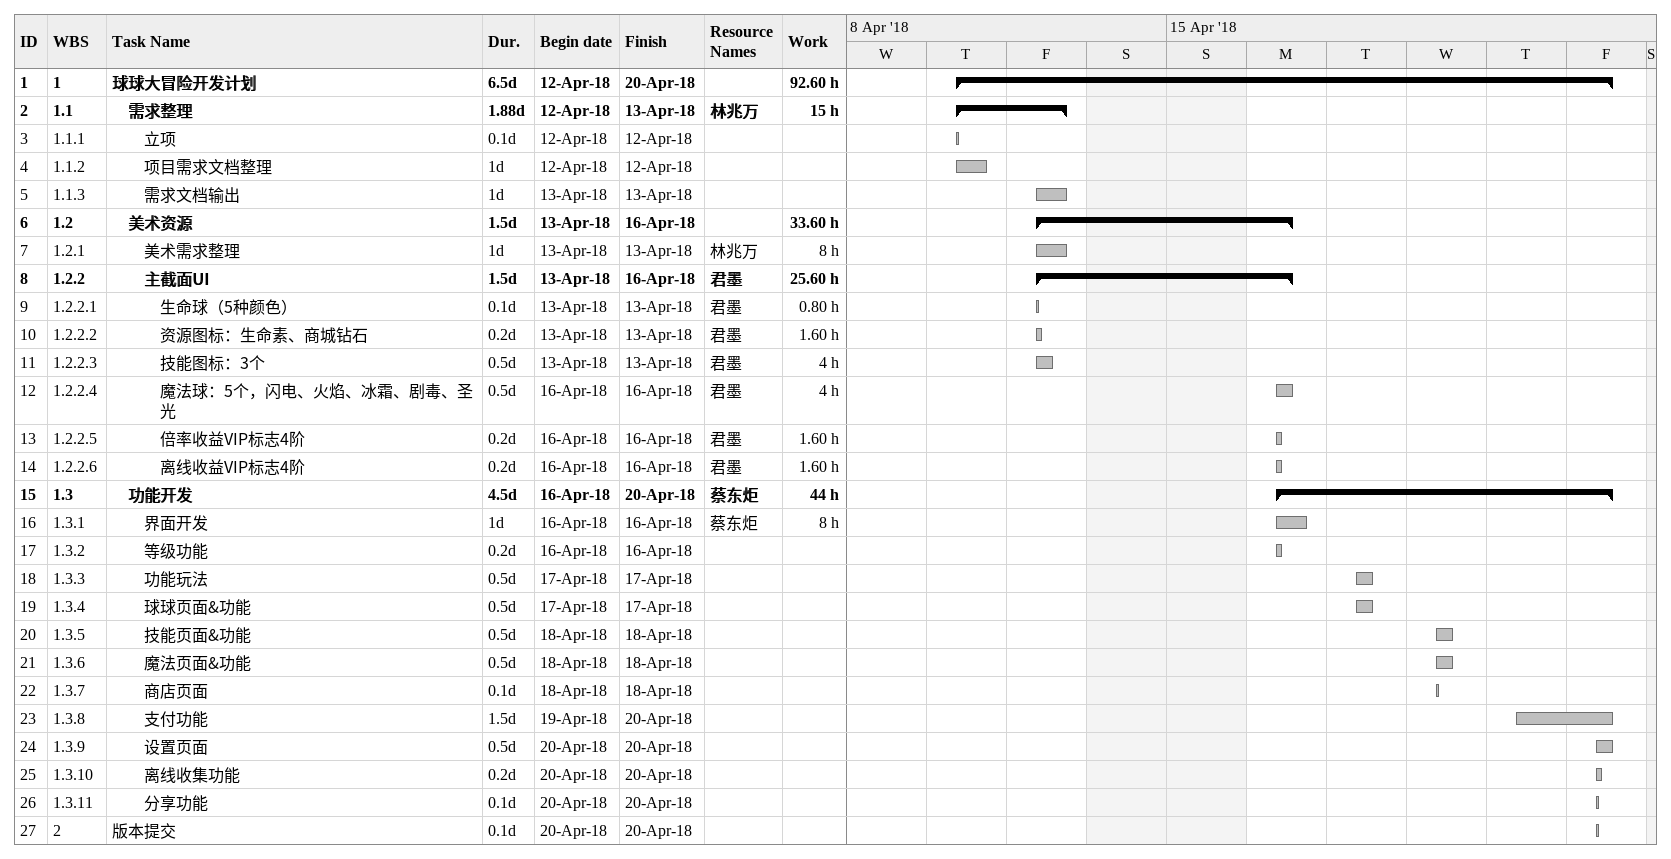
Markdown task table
| ID | WBS | Task | Duration | Start | Finish | Resources | Work (h) |
|---|---|---|---|---|---|---|---|
| 1 | 1 | **球球大冒险开发计划** | 6.5d | 2018-04-12 | 2018-04-20 |  | 92.60 |
| 2 | 1.1 | **需求整理** | 1.88d | 2018-04-12 | 2018-04-13 | 林兆万 | 15 |
| 3 | 1.1.1 | 立项 | 0.1d | 2018-04-12 | 2018-04-12 |  |  |
| 4 | 1.1.2 | 项目需求文档整理 | 1d | 2018-04-12 | 2018-04-12 |  |  |
| 5 | 1.1.3 | 需求文档输出 | 1d | 2018-04-13 | 2018-04-13 |  |  |
| 6 | 1.2 | **美术资源** | 1.5d | 2018-04-13 | 2018-04-16 |  | 33.60 |
| 7 | 1.2.1 | 美术需求整理 | 1d | 2018-04-13 | 2018-04-13 | 林兆万 | 8 |
| 8 | 1.2.2 | **主截面UI** | 1.5d | 2018-04-13 | 2018-04-16 | 君墨 | 25.60 |
| 9 | 1.2.2.1 | 生命球（5种颜色） | 0.1d | 2018-04-13 | 2018-04-13 | 君墨 | 0.80 |
| 10 | 1.2.2.2 | 资源图标：生命素、商城钻石 | 0.2d | 2018-04-13 | 2018-04-13 | 君墨 | 1.60 |
| 11 | 1.2.2.3 | 技能图标：3个 | 0.5d | 2018-04-13 | 2018-04-13 | 君墨 | 4 |
| 12 | 1.2.2.4 | 魔法球：5个，闪电、火焰、冰霜、剧毒、圣光 | 0.5d | 2018-04-16 | 2018-04-16 | 君墨 | 4 |
| 13 | 1.2.2.5 | 倍率收益VIP标志4阶 | 0.2d | 2018-04-16 | 2018-04-16 | 君墨 | 1.60 |
| 14 | 1.2.2.6 | 离线收益VIP标志4阶 | 0.2d | 2018-04-16 | 2018-04-16 | 君墨 | 1.60 |
| 15 | 1.3 | **功能开发** | 4.5d | 2018-04-16 | 2018-04-20 | 蔡东炬 | 44 |
| 16 | 1.3.1 | 界面开发 | 1d | 2018-04-16 | 2018-04-16 | 蔡东炬 | 8 |
| 17 | 1.3.2 | 等级功能 | 0.2d | 2018-04-16 | 2018-04-16 |  |  |
| 18 | 1.3.3 | 功能玩法 | 0.5d | 2018-04-17 | 2018-04-17 |  |  |
| 19 | 1.3.4 | 球球页面&功能 | 0.5d | 2018-04-17 | 2018-04-17 |  |  |
| 20 | 1.3.5 | 技能页面&功能 | 0.5d | 2018-04-18 | 2018-04-18 |  |  |
| 21 | 1.3.6 | 魔法页面&功能 | 0.5d | 2018-04-18 | 2018-04-18 |  |  |
| 22 | 1.3.7 | 商店页面 | 0.1d | 2018-04-18 | 2018-04-18 |  |  |
| 23 | 1.3.8 | 支付功能 | 1.5d | 2018-04-19 | 2018-04-20 |  |  |
| 24 | 1.3.9 | 设置页面 | 0.5d | 2018-04-20 | 2018-04-20 |  |  |
| 25 | 1.3.10 | 离线收集功能 | 0.2d | 2018-04-20 | 2018-04-20 |  |  |
| 26 | 1.3.11 | 分享功能 | 0.1d | 2018-04-20 | 2018-04-20 |  |  |
| 27 | 2 | 版本提交 | 0.1d | 2018-04-20 | 2018-04-20 |  |  |
